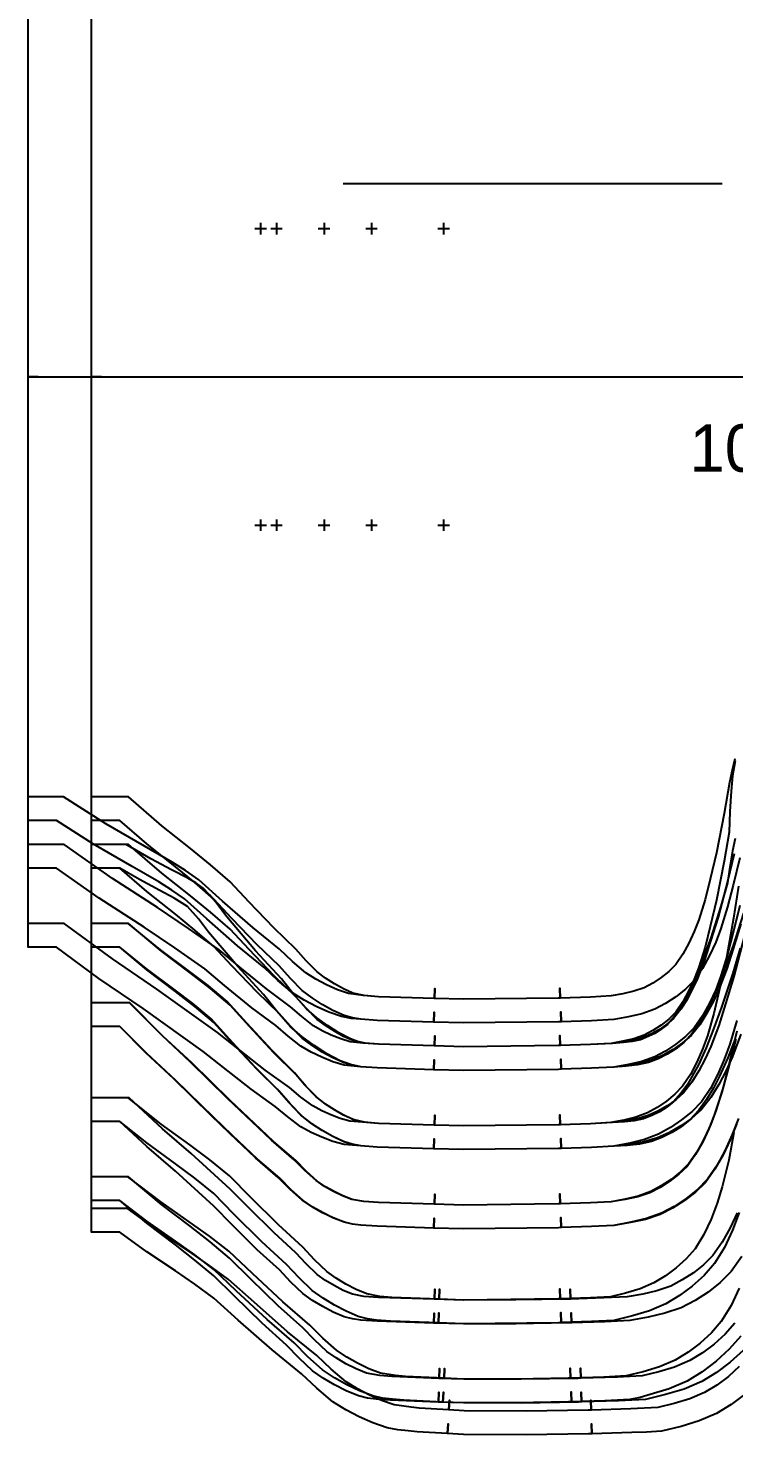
# Model space of a CAD drawing. Header units: inches. Extents: x 0 to 29.5, y 0 to 33.4.
# Drawn here: x 0 to 11.14, y 0 to 22.21 of the extents above; entities that cross this region are included whole.
import ezdxf
from ezdxf.enums import TextEntityAlignment as Align

# ---------------------------------------------------------------- set-up
doc = ezdxf.new("R2010")
doc.units = ezdxf.units.IN

msp = doc.modelspace()

# ---------------------------------------------------------------- linework, layer by layer
at = {"layer": 'T001L001'}
for points in [[(1, 16.705), (1.157, 16.705), (1, 16.705), (1, 30.211)], [(1, 16.705), (1.157, 16.705), (1, 16.705), (1, 29.711)], [(1, 16.705), (1.157, 16.705), (1, 16.705), (1, 29.711)], [(1, 16.705), (1.157, 16.705), (1, 16.705), (1, 28.461)], [(1, 16.705), (1.157, 16.705), (1, 16.705), (1, 28.461)], [(1, 16.705), (1.157, 16.705), (1, 16.705), (1, 26.961)], [(1, 16.705), (1.157, 16.705), (1, 16.705), (1, 26.961)], [(0, 16.705), (0.157, 16.705), (0, 16.705), (0, 25.711)], [(1, 16.705), (1.157, 16.705), (1, 16.705), (1, 25.711)], [(1, 16.705), (1.157, 16.705), (1, 16.705), (1, 25.711)], [(0, 16.705), (0.157, 16.705), (0, 16.705), (0, 24.461)], [(1, 16.705), (1.157, 16.705), (1, 16.705), (1, 24.461)], [(1, 16.705), (1.157, 16.705), (1, 16.705), (1, 24.461)], [(0, 16.705), (0.157, 16.705), (0, 16.705), (0, 23.711)], [(1, 16.705), (1.157, 16.705), (1, 16.705), (1, 23.711)], [(10.959, 19.756), (4.977, 19.756)], [(3.672, 19.137), (3.672, 18.955)], [(3.672, 19.137), (3.672, 18.955)], [(3.672, 19.137), (3.672, 18.955)], [(3.922, 19.137), (3.922, 18.955)], [(3.922, 19.137), (3.922, 18.955)], [(3.922, 19.137), (3.922, 18.955)], [(4.673, 19.137), (4.673, 18.955)], [(4.673, 19.137), (4.673, 18.955)], [(4.673, 19.137), (4.673, 18.955)], [(5.423, 19.137), (5.423, 18.955)], [(5.423, 19.137), (5.423, 18.955)], [(6.562, 19.137), (6.562, 18.955)], [(6.562, 19.137), (6.562, 18.955)], [(6.562, 19.137), (6.562, 18.955)], [(6.562, 19.137), (6.562, 18.955)], [(3.582, 19.046), (3.763, 19.046)], [(3.582, 19.046), (3.763, 19.046)], [(3.582, 19.046), (3.763, 19.046)], [(3.832, 19.046), (4.013, 19.046)], [(3.832, 19.046), (4.013, 19.046)], [(3.832, 19.046), (4.013, 19.046)], [(4.582, 19.046), (4.763, 19.046)], [(4.582, 19.046), (4.763, 19.046)], [(4.582, 19.046), (4.763, 19.046)], [(5.332, 19.046), (5.513, 19.046)], [(5.332, 19.046), (5.513, 19.046)], [(6.472, 19.046), (6.653, 19.046)], [(6.472, 19.046), (6.653, 19.046)], [(6.472, 19.046), (6.653, 19.046)], [(6.472, 19.046), (6.653, 19.046)], [(0, 16.705), (18.435, 16.705)], [(11.239, 9.111), (11.134, 8.682), (11.047, 8.336), (10.941, 7.996), (10.858, 7.778), (10.762, 7.567), (10.651, 7.364), (10.519, 7.176), (10.383, 7.039), (10.23, 6.918), (10.067, 6.811), (9.895, 6.72), (9.691, 6.648), (9.479, 6.599), (9.25, 6.558), (8.896, 6.539), (8.416, 6.522), (8.411, 6.68), (8.416, 6.522), (8.377, 6.521), (6.875, 6.504), (6.407, 6.516), (6.411, 6.674), (6.407, 6.516), (5.512, 6.545), (5.254, 6.563), (5.101, 6.577), (4.951, 6.605), (4.747, 6.676), (4.549, 6.765), (4.358, 6.866), (4.174, 6.981), (3.945, 7.175), (3.727, 7.381), (3.305, 7.722), (2.821, 8.149), (2.469, 8.465), (2.27, 8.602), (2.063, 8.73), (1.644, 8.975), (1.03, 9.329), (0.448, 9.699), (0.187, 9.699), (0, 9.699), (0, 16.705)], [(0, 16.705), (18.685, 16.705)], [(11.297, 8.238), (11.135, 7.728), (11.008, 7.384), (10.903, 7.106), (10.783, 6.836), (10.595, 6.498), (10.484, 6.341), (10.357, 6.198), (10.231, 6.098), (10.094, 6.012), (9.949, 5.939), (9.798, 5.88), (9.623, 5.841), (9.443, 5.82), (9.25, 5.808), (8.896, 5.789), (8.416, 5.772), (8.411, 5.93), (8.416, 5.772), (8.377, 5.771), (6.875, 5.754), (6.407, 5.766), (6.411, 5.924), (6.407, 5.766), (5.512, 5.795), (5.254, 5.813), (4.992, 5.839), (4.813, 5.892), (4.64, 5.963), (4.471, 6.043), (4.309, 6.137), (4.105, 6.295), (3.91, 6.466), (3.535, 6.745), (3.103, 7.097), (2.789, 7.357), (2.316, 7.692), (1.834, 8.014), (1.122, 8.473), (0.448, 8.949), (0.187, 8.949), (0, 8.949), (0, 16.705)], [(0, 16.705), (19.435, 16.705)], [(11.166, 6.255), (11.05, 5.954), (10.919, 5.662), (10.821, 5.476), (10.712, 5.297), (10.591, 5.128), (10.452, 4.974), (10.315, 4.865), (10.166, 4.774), (10.009, 4.696), (9.845, 4.633), (9.654, 4.591), (9.46, 4.57), (9.25, 4.558), (8.896, 4.539), (8.416, 4.522), (8.411, 4.68), (8.416, 4.522), (8.377, 4.521), (6.875, 4.504), (6.407, 4.516), (6.411, 4.674), (6.407, 4.516), (5.512, 4.545), (5.254, 4.563), (4.992, 4.583), (4.813, 4.633), (4.639, 4.7), (4.469, 4.776), (4.305, 4.866), (4.099, 5.02), (3.9, 5.187), (3.521, 5.458), (3.083, 5.799), (2.764, 6.052), (1.819, 6.731), (1.114, 7.207), (0.448, 7.699), (0.187, 7.699), (0, 7.699), (0, 16.705)], [(1, 16.705), (21.325, 16.705)], [(11.256, 1.56), (11.073, 1.351), (10.867, 1.164), (10.644, 0.996), (10.406, 0.85), (10.122, 0.728), (9.824, 0.638), (9.663, 0.592), (9.5, 0.558), (9.109, 0.537), (8.579, 0.521), (8.573, 0.678), (8.579, 0.521), (8.535, 0.519), (7.705, 0.505), (6.875, 0.504), (6.479, 0.517), (6.484, 0.675), (6.479, 0.517), (5.722, 0.546), (5.504, 0.563), (5.359, 0.582), (5.217, 0.617), (5.025, 0.695), (4.84, 0.789), (4.661, 0.894), (4.491, 1.013), (4.282, 1.209), (4.082, 1.417), (3.695, 1.762), (3.252, 2.193), (2.931, 2.511), (2.632, 2.76), (2.326, 3.001), (1.874, 3.345), (1.448, 3.699), (1.187, 3.699), (1, 3.699), (1, 16.705)], [(1, 16.705), (21.325, 16.705)], [(11.315, 0.638), (11.1, 0.477), (10.871, 0.337), (10.598, 0.22), (10.311, 0.134), (10, 0.058), (9.767, 0.04), (9.534, 0.035), (8.903, 0.017), (8.899, 0.174), (8.903, 0.017), (8.851, 0.016), (7.863, 0), (6.875, 0.004), (6.623, 0.019), (6.633, 0.176), (6.623, 0.019), (6.143, 0.049), (6.004, 0.063), (5.836, 0.079), (5.67, 0.109), (5.445, 0.188), (5.227, 0.285), (5.015, 0.397), (4.813, 0.524), (4.56, 0.738), (4.319, 0.966), (3.853, 1.342), (3.319, 1.812), (2.931, 2.161), (2.632, 2.38), (2.326, 2.589), (1.875, 2.889), (1.448, 3.199), (1.187, 3.199), (1, 3.199), (1, 16.705)], [(1, 16.705), (18.435, 16.705)], [(11.239, 9.111), (11.134, 8.682), (11.047, 8.336), (10.941, 7.996), (10.858, 7.778), (10.762, 7.567), (10.651, 7.364), (10.519, 7.176), (10.383, 7.039), (10.23, 6.918), (10.067, 6.811), (9.895, 6.72), (9.691, 6.648), (9.479, 6.599), (9.25, 6.558), (8.896, 6.539), (8.416, 6.522), (8.411, 6.68), (8.416, 6.522), (8.377, 6.521), (6.875, 6.504), (6.407, 6.516), (6.411, 6.674), (6.407, 6.516), (5.512, 6.545), (5.254, 6.563), (5.12, 6.585), (4.989, 6.623), (4.814, 6.702), (4.645, 6.795), (4.483, 6.9), (4.329, 7.016), (4.141, 7.205), (3.963, 7.405), (3.615, 7.739), (3.218, 8.154), (2.93, 8.461), (2.633, 8.721), (2.326, 8.971), (1.873, 9.331), (1.448, 9.699), (1.187, 9.699), (1, 9.699), (1, 16.705)], [(1, 16.705), (18.435, 16.705)], [(11.239, 8.361), (11.134, 7.932), (11.047, 7.586), (10.941, 7.246), (10.858, 7.028), (10.762, 6.817), (10.651, 6.614), (10.519, 6.426), (10.383, 6.289), (10.23, 6.168), (10.067, 6.061), (9.895, 5.97), (9.691, 5.898), (9.479, 5.849), (9.25, 5.808), (8.896, 5.789), (8.416, 5.772), (8.411, 5.93), (8.416, 5.772), (8.377, 5.771), (6.875, 5.754), (6.407, 5.766), (6.411, 5.924), (6.407, 5.766), (5.512, 5.795), (5.254, 5.813), (5.089, 5.85), (4.93, 5.907), (4.719, 6.019), (4.517, 6.147), (4.323, 6.289), (4.142, 6.445), (3.923, 6.693), (3.717, 6.954), (3.312, 7.395), (2.851, 7.94), (2.693, 8.149), (2.518, 8.342), (2.306, 8.477), (2.081, 8.593), (1.757, 8.767), (1.448, 8.949), (1.187, 8.949), (1, 8.949), (1, 16.705)], [(1, 16.705), (18.685, 16.705)], [(11.257, 8.069), (11.134, 7.676), (11.032, 7.358), (10.913, 7.047), (10.822, 6.85), (10.72, 6.658), (10.605, 6.476), (10.47, 6.308), (10.335, 6.188), (10.186, 6.085), (10.027, 5.995), (9.861, 5.92), (9.667, 5.866), (9.466, 5.832), (9.25, 5.808), (8.896, 5.789), (8.416, 5.772), (8.411, 5.93), (8.416, 5.772), (8.377, 5.771), (6.875, 5.754), (6.407, 5.766), (6.411, 5.924), (6.407, 5.766), (5.512, 5.795), (5.254, 5.813), (5.12, 5.835), (4.989, 5.873), (4.814, 5.952), (4.645, 6.045), (4.483, 6.15), (4.329, 6.266), (4.141, 6.455), (3.963, 6.655), (3.615, 6.989), (3.218, 7.404), (2.93, 7.711), (2.633, 7.971), (2.326, 8.221), (1.873, 8.581), (1.448, 8.949), (1.187, 8.949), (1, 8.949), (1, 16.705)], [(1, 16.705), (18.685, 16.705)], [(11.191, 6.545), (11.08, 6.169), (10.993, 5.929), (10.892, 5.694), (10.774, 5.47), (10.632, 5.261), (10.485, 5.107), (10.32, 4.972), (10.143, 4.851), (9.955, 4.748), (9.733, 4.665), (9.501, 4.607), (9.25, 4.558), (8.896, 4.539), (8.416, 4.522), (8.411, 4.68), (8.416, 4.522), (8.377, 4.521), (6.875, 4.504), (6.407, 4.516), (6.411, 4.674), (6.407, 4.516), (5.512, 4.545), (5.254, 4.563), (5.115, 4.588), (4.981, 4.63), (4.801, 4.715), (4.629, 4.815), (4.463, 4.925), (4.306, 5.049), (4.115, 5.248), (3.935, 5.458), (3.581, 5.81), (3.179, 6.246), (2.888, 6.569), (2.6, 6.809), (2.3, 7.035), (1.862, 7.362), (1.448, 7.699), (1.187, 7.699), (1, 7.699), (1, 16.705)], [(1, 16.705), (19.435, 16.705)], [(11.257, 6.328), (11.124, 5.975), (11.023, 5.751), (10.909, 5.533), (10.779, 5.326), (10.629, 5.134), (10.476, 4.997), (10.308, 4.879), (10.129, 4.776), (9.941, 4.69), (9.722, 4.626), (9.495, 4.587), (9.25, 4.558), (8.896, 4.539), (8.416, 4.522), (8.411, 4.68), (8.416, 4.522), (8.377, 4.521), (6.875, 4.504), (6.407, 4.516), (6.411, 4.674), (6.407, 4.516), (5.512, 4.545), (5.254, 4.563), (5.118, 4.587), (4.987, 4.627), (4.811, 4.709), (4.641, 4.806), (4.479, 4.913), (4.325, 5.033), (4.137, 5.226), (3.96, 5.43), (3.613, 5.772), (3.217, 6.197), (2.93, 6.511), (2.634, 6.762), (2.326, 7), (1.874, 7.345), (1.448, 7.699), (1.187, 7.699), (1, 7.699), (1, 16.705)], [(1, 16.705), (19.435, 16.705)], [(11.216, 4.995), (11.12, 4.741), (11.009, 4.494), (10.881, 4.257), (10.728, 4.036), (10.569, 3.875), (10.392, 3.733), (10.203, 3.607), (10.002, 3.5), (9.764, 3.416), (9.517, 3.357), (9.25, 3.308), (8.896, 3.289), (8.416, 3.272), (8.411, 3.43), (8.416, 3.272), (8.377, 3.271), (6.875, 3.254), (6.407, 3.266), (6.411, 3.424), (6.407, 3.266), (5.512, 3.295), (5.254, 3.313), (5.122, 3.329), (4.992, 3.358), (4.817, 3.426), (4.648, 3.508), (4.484, 3.601), (4.328, 3.706), (4.134, 3.881), (3.95, 4.066), (3.593, 4.374), (3.184, 4.758), (2.888, 5.043), (2.301, 5.621), (1.86, 6.032), (1.448, 6.449), (1.187, 6.449), (1, 6.449), (1, 16.705)], [(1, 16.705), (20.185, 16.705)], [(11.185, 4.905), (11.088, 4.661), (10.976, 4.423), (10.847, 4.196), (10.695, 3.986), (10.538, 3.832), (10.364, 3.698), (10.178, 3.58), (9.982, 3.48), (9.75, 3.402), (9.51, 3.351), (9.25, 3.308), (8.896, 3.289), (8.416, 3.272), (8.411, 3.43), (8.416, 3.272), (8.377, 3.271), (6.875, 3.254), (6.407, 3.266), (6.411, 3.424), (6.407, 3.266), (5.512, 3.295), (5.254, 3.313), (5.124, 3.328), (4.997, 3.357), (4.825, 3.423), (4.659, 3.504), (4.498, 3.595), (4.345, 3.699), (4.155, 3.87), (3.974, 4.053), (3.623, 4.355), (3.222, 4.732), (2.931, 5.011), (2.327, 5.603), (1.873, 6.022), (1.448, 6.449), (1.187, 6.449), (1, 6.449), (1, 16.705)], [(1, 16.705), (20.185, 16.705)], [(11.229, 3.511), (11.122, 3.23), (10.995, 2.96), (10.839, 2.707), (10.674, 2.518), (10.487, 2.35), (10.285, 2.199), (10.07, 2.068), (9.812, 1.959), (9.543, 1.879), (9.25, 1.808), (8.896, 1.789), (8.416, 1.772), (8.411, 1.93), (8.416, 1.772), (8.377, 1.771), (6.875, 1.754), (6.407, 1.766), (6.411, 1.924), (6.407, 1.766), (5.512, 1.795), (5.254, 1.813), (5.122, 1.832), (4.993, 1.865), (4.819, 1.938), (4.652, 2.025), (4.49, 2.123), (4.337, 2.233), (4.148, 2.413), (3.968, 2.604), (3.619, 2.922), (3.22, 3.318), (2.931, 3.611), (2.326, 4.162), (1.873, 4.551), (1.448, 4.949), (1.187, 4.949), (1, 4.949), (1, 16.705)], [(1, 16.705), (21.325, 16.705)], [(11.272, 2.815), (11.104, 2.579), (10.931, 2.406), (10.738, 2.255), (10.532, 2.121), (10.314, 2.008), (10.057, 1.919), (9.789, 1.858), (9.5, 1.808), (9.109, 1.787), (8.579, 1.771), (8.573, 1.928), (8.579, 1.771), (8.535, 1.769), (7.705, 1.755), (6.875, 1.754), (6.479, 1.767), (6.484, 1.925), (6.479, 1.767), (5.722, 1.796), (5.504, 1.813), (5.358, 1.834), (5.214, 1.871), (5.022, 1.952), (4.836, 2.049), (4.657, 2.158), (4.488, 2.28), (4.278, 2.48), (4.079, 2.692), (3.693, 3.046), (3.251, 3.486), (2.931, 3.811), (2.633, 4.051), (2.326, 4.28), (1.874, 4.61), (1.448, 4.949), (1.187, 4.949), (1, 4.949), (1, 16.705)], [(1, 16.705), (21.325, 16.705)], [(11.29, 1.33), (11.089, 1.148), (10.87, 0.984), (10.637, 0.841), (10.359, 0.723), (10.067, 0.636), (9.75, 0.558), (9.321, 0.536), (8.741, 0.519), (8.736, 0.676), (8.741, 0.519), (8.693, 0.517), (7.784, 0.503), (6.875, 0.504), (6.551, 0.518), (6.558, 0.675), (6.551, 0.518), (5.933, 0.547), (5.754, 0.563), (5.597, 0.581), (5.442, 0.615), (5.233, 0.695), (5.032, 0.792), (4.836, 0.902), (4.65, 1.027), (4.419, 1.234), (4.199, 1.454), (3.773, 1.819), (3.285, 2.274), (2.931, 2.611), (2.632, 2.841), (2.326, 3.06), (1.874, 3.374), (1.448, 3.699), (1.187, 3.699), (1, 3.699), (1, 16.705)], [(3.672, 14.455), (3.672, 14.273)], [(3.672, 14.455), (3.672, 14.273)], [(3.672, 14.455), (3.672, 14.273)], [(3.922, 14.455), (3.922, 14.273)], [(3.922, 14.455), (3.922, 14.273)], [(3.922, 14.455), (3.922, 14.273)], [(4.673, 14.455), (4.673, 14.273)], [(4.673, 14.455), (4.673, 14.273)], [(4.673, 14.455), (4.673, 14.273)], [(5.423, 14.455), (5.423, 14.273)], [(5.423, 14.455), (5.423, 14.273)], [(6.562, 14.455), (6.562, 14.273)], [(6.562, 14.455), (6.562, 14.273)], [(6.562, 14.455), (6.562, 14.273)], [(6.562, 14.455), (6.562, 14.273)], [(3.582, 14.364), (3.763, 14.364)], [(3.582, 14.364), (3.763, 14.364)], [(3.582, 14.364), (3.763, 14.364)], [(3.832, 14.364), (4.013, 14.364)], [(3.832, 14.364), (4.013, 14.364)], [(3.832, 14.364), (4.013, 14.364)], [(4.582, 14.364), (4.763, 14.364)], [(4.582, 14.364), (4.763, 14.364)], [(4.582, 14.364), (4.763, 14.364)], [(5.332, 14.364), (5.513, 14.364)], [(5.332, 14.364), (5.513, 14.364)], [(6.472, 14.364), (6.653, 14.364)], [(6.472, 14.364), (6.653, 14.364)], [(6.472, 14.364), (6.653, 14.364)], [(6.472, 14.364), (6.653, 14.364)], [(11.158, 10.672), (11.116, 10.497), (11.076, 10.301), (10.994, 9.809), (10.872, 9.191), (10.771, 8.777), (10.69, 8.453), (10.59, 8.134), (10.518, 7.946), (10.436, 7.764), (10.34, 7.589), (10.226, 7.426), (10.117, 7.316), (9.995, 7.22), (9.865, 7.134), (9.727, 7.061), (9.564, 7.004), (9.394, 6.965), (9.206, 6.931), (8.879, 6.913), (8.404, 6.897), (8.398, 7.054), (8.404, 6.897), (8.369, 6.896), (6.877, 6.879), (6.418, 6.891), (6.422, 7.049), (6.418, 6.891), (5.532, 6.919), (5.293, 6.936), (5.061, 6.968), (4.883, 7.029), (4.712, 7.107), (4.545, 7.195), (4.385, 7.296), (4.173, 7.475), (3.97, 7.667), (3.547, 8.009), (3.07, 8.429), (2.695, 8.766), (2.487, 8.909), (2.273, 9.042), (1.836, 9.296), (1.225, 9.65), (0.557, 10.074), (0.187, 10.074), (0, 10.074)], [(11.158, 10.672), (11.116, 10.497), (11.076, 10.301), (10.994, 9.809), (10.872, 9.191), (10.771, 8.777), (10.69, 8.453), (10.59, 8.134), (10.518, 7.946), (10.436, 7.764), (10.34, 7.589), (10.226, 7.426), (10.117, 7.316), (9.995, 7.22), (9.865, 7.134), (9.727, 7.061), (9.564, 7.004), (9.394, 6.965), (9.206, 6.931), (8.879, 6.913), (8.404, 6.897), (8.398, 7.054), (8.404, 6.897), (8.369, 6.896), (6.877, 6.879), (6.418, 6.891), (6.422, 7.049), (6.418, 6.891), (5.532, 6.919), (5.309, 6.935), (5.13, 6.976), (4.979, 7.042), (4.836, 7.123), (4.697, 7.212), (4.566, 7.311), (4.393, 7.485), (4.229, 7.669), (3.88, 8.004), (3.49, 8.412), (3.189, 8.733), (2.881, 9.003), (2.564, 9.261), (2.113, 9.619), (1.587, 10.074), (1.187, 10.074), (1, 10.074)], [(11.163, 10.641), (11.121, 10.404), (11.101, 10.163), (11.079, 9.843), (11.071, 9.519), (10.994, 9.059), (10.872, 8.441), (10.771, 8.027), (10.69, 7.703), (10.59, 7.384), (10.518, 7.196), (10.436, 7.014), (10.34, 6.839), (10.226, 6.676), (10.117, 6.566), (9.995, 6.47), (9.865, 6.384), (9.727, 6.311), (9.564, 6.254), (9.394, 6.215), (9.206, 6.181), (8.879, 6.163), (8.404, 6.147), (8.398, 6.304), (8.404, 6.147), (8.369, 6.146), (6.877, 6.129), (6.418, 6.141), (6.422, 6.299), (6.418, 6.141), (5.532, 6.169), (5.321, 6.184), (5.204, 6.21), (5.092, 6.251), (4.905, 6.349), (4.727, 6.463), (4.557, 6.587), (4.396, 6.725), (4.192, 6.957), (3.999, 7.202), (3.593, 7.643), (3.139, 8.18), (2.96, 8.416), (2.866, 8.529), (2.764, 8.633), (2.646, 8.716), (2.521, 8.788), (2.263, 8.921), (1.94, 9.093), (1.55, 9.324), (1.187, 9.324), (1, 9.324)], [(11.164, 9.416), (11.125, 9.222), (11.08, 8.967), (11.044, 8.714), (10.939, 8.347), (10.78, 7.85), (10.658, 7.52), (10.561, 7.263), (10.45, 7.013), (10.293, 6.731), (10.201, 6.6), (10.095, 6.48), (9.999, 6.404), (9.895, 6.339), (9.67, 6.239), (9.537, 6.209), (9.4, 6.193), (9.228, 6.182), (8.879, 6.163), (8.404, 6.147), (8.398, 6.304), (8.404, 6.147), (8.369, 6.146), (6.877, 6.129), (6.418, 6.141), (6.422, 6.299), (6.418, 6.141), (5.532, 6.169), (5.286, 6.187), (5.087, 6.206), (4.936, 6.252), (4.788, 6.311), (4.645, 6.38), (4.508, 6.459), (4.321, 6.605), (4.141, 6.761), (3.765, 7.041), (3.341, 7.387), (3.015, 7.656), (2.534, 7.998), (2.042, 8.326), (1.332, 8.784), (0.567, 9.324), (0.187, 9.324), (0, 9.324)], [(11.148, 9.172), (11.047, 8.74), (10.897, 8.173), (10.778, 7.794), (10.683, 7.497), (10.571, 7.208), (10.407, 6.875), (10.309, 6.72), (10.194, 6.577), (10.088, 6.483), (9.97, 6.401), (9.846, 6.33), (9.715, 6.272), (9.562, 6.229), (9.404, 6.203), (9.218, 6.182), (8.879, 6.163), (8.404, 6.147), (8.398, 6.304), (8.404, 6.147), (8.369, 6.146), (6.877, 6.129), (6.418, 6.141), (6.422, 6.299), (6.418, 6.141), (5.532, 6.169), (5.309, 6.185), (5.13, 6.226), (4.979, 6.292), (4.836, 6.373), (4.697, 6.462), (4.566, 6.561), (4.393, 6.735), (4.229, 6.919), (3.88, 7.254), (3.49, 7.662), (3.189, 7.983), (2.881, 8.253), (2.564, 8.511), (2.113, 8.869), (1.587, 9.324), (1.187, 9.324), (1, 9.324)], [(11.217, 8.664), (11.141, 8.156), (11.019, 7.474), (10.915, 7.016), (10.831, 6.655), (10.727, 6.301), (10.651, 6.091), (10.562, 5.886), (10.459, 5.689), (10.335, 5.506), (10.215, 5.38), (10.08, 5.27), (9.935, 5.171), (9.781, 5.087), (9.599, 5.019), (9.409, 4.971), (9.203, 4.931), (8.879, 4.913), (8.404, 4.897), (8.398, 5.054), (8.404, 4.897), (8.369, 4.896), (6.877, 4.879), (6.418, 4.891), (6.422, 5.049), (6.418, 4.891), (5.532, 4.919), (5.313, 4.935), (5.128, 4.98), (4.973, 5.052), (4.826, 5.139), (4.683, 5.234), (4.548, 5.34), (4.372, 5.523), (4.206, 5.717), (3.852, 6.07), (3.456, 6.499), (3.145, 6.844), (2.843, 7.095), (2.529, 7.332), (2.092, 7.658), (1.581, 8.074), (1.187, 8.074), (1, 8.074)], [(11.243, 7.685), (11.127, 7.289), (10.952, 6.751), (10.817, 6.393), (10.71, 6.113), (10.587, 5.841), (10.412, 5.532), (10.309, 5.388), (10.192, 5.257), (10.085, 5.173), (9.969, 5.102), (9.847, 5.041), (9.719, 4.992), (9.571, 4.959), (9.418, 4.943), (9.228, 4.932), (8.879, 4.913), (8.404, 4.897), (8.398, 5.054), (8.404, 4.897), (8.369, 4.896), (6.877, 4.879), (6.418, 4.891), (6.422, 5.049), (6.418, 4.891), (5.532, 4.919), (5.282, 4.937), (5.08, 4.952), (4.928, 4.995), (4.78, 5.051), (4.636, 5.117), (4.497, 5.193), (4.308, 5.334), (4.126, 5.487), (3.745, 5.758), (3.315, 6.094), (2.991, 6.351), (2.034, 7.039), (1.331, 7.514), (0.571, 8.074), (0.187, 8.074), (0, 8.074)], [(11.311, 7.883), (11.145, 7.237), (11.013, 6.805), (10.907, 6.465), (10.781, 6.133), (10.694, 5.937), (10.594, 5.748), (10.482, 5.568), (10.35, 5.401), (10.227, 5.29), (10.09, 5.194), (9.945, 5.11), (9.793, 5.041), (9.615, 4.989), (9.43, 4.957), (9.217, 4.932), (8.879, 4.913), (8.404, 4.897), (8.398, 5.054), (8.404, 4.897), (8.369, 4.896), (6.877, 4.879), (6.418, 4.891), (6.422, 5.049), (6.418, 4.891), (5.532, 4.919), (5.312, 4.935), (5.132, 4.978), (4.981, 5.047), (4.837, 5.131), (4.697, 5.223), (4.566, 5.325), (4.393, 5.503), (4.23, 5.691), (3.882, 6.034), (3.493, 6.451), (3.188, 6.784), (2.879, 7.047), (2.558, 7.295), (2.107, 7.639), (1.583, 8.074), (1.187, 8.074), (1, 8.074)], [(11.191, 6.377), (11.074, 5.891), (10.98, 5.508), (10.864, 5.132), (10.78, 4.907), (10.682, 4.689), (10.569, 4.48), (10.434, 4.285), (10.302, 4.152), (10.156, 4.034), (9.999, 3.93), (9.832, 3.841), (9.635, 3.771), (9.43, 3.722), (9.205, 3.681), (8.879, 3.663), (8.404, 3.647), (8.398, 3.804), (8.404, 3.647), (8.369, 3.646), (6.877, 3.629), (6.418, 3.641), (6.422, 3.799), (6.418, 3.641), (5.532, 3.669), (5.299, 3.686), (5.114, 3.717), (4.964, 3.774), (4.821, 3.845), (4.681, 3.924), (4.548, 4.014), (4.371, 4.174), (4.202, 4.344), (3.844, 4.653), (3.442, 5.03), (3.149, 5.311), (2.561, 5.892), (2.121, 6.301), (1.604, 6.824), (1.187, 6.824), (1, 6.824)], [(11.175, 6.247), (11.053, 5.779), (10.955, 5.41), (10.836, 5.049), (10.751, 4.834), (10.653, 4.625), (10.539, 4.426), (10.406, 4.24), (10.277, 4.114), (10.134, 4.004), (9.98, 3.907), (9.819, 3.824), (9.628, 3.76), (9.43, 3.717), (9.209, 3.681), (8.879, 3.663), (8.404, 3.647), (8.398, 3.804), (8.404, 3.647), (8.369, 3.646), (6.877, 3.629), (6.418, 3.641), (6.422, 3.799), (6.418, 3.641), (5.532, 3.669), (5.299, 3.686), (5.119, 3.716), (4.972, 3.772), (4.832, 3.841), (4.695, 3.919), (4.565, 4.007), (4.391, 4.163), (4.226, 4.33), (3.874, 4.634), (3.48, 5.004), (3.192, 5.28), (2.585, 5.875), (2.133, 6.292), (1.603, 6.824), (1.187, 6.824), (1, 6.824)], [(11.146, 4.772), (11.065, 4.34), (10.96, 3.914), (10.88, 3.658), (10.784, 3.407), (10.67, 3.165), (10.532, 2.938), (10.392, 2.779), (10.234, 2.637), (10.063, 2.51), (9.881, 2.399), (9.663, 2.307), (9.435, 2.239), (9.195, 2.18), (8.879, 2.163), (8.404, 2.147), (8.398, 2.304), (8.404, 2.147), (8.369, 2.146), (6.877, 2.129), (6.418, 2.141), (6.422, 2.299), (6.418, 2.141), (5.532, 2.169), (5.304, 2.185), (5.124, 2.221), (4.976, 2.282), (4.834, 2.357), (4.696, 2.44), (4.566, 2.534), (4.392, 2.699), (4.228, 2.875), (3.878, 3.194), (3.485, 3.583), (3.19, 3.881), (2.575, 4.443), (2.123, 4.831), (1.596, 5.324), (1.187, 5.324), (1, 5.324)], [(11.197, 3.505), (11.088, 3.268), (10.962, 3.041), (10.812, 2.831), (10.667, 2.685), (10.505, 2.558), (10.331, 2.446), (10.148, 2.35), (9.931, 2.275), (9.706, 2.224), (9.458, 2.181), (9.093, 2.162), (8.567, 2.145), (8.561, 2.303), (8.567, 2.145), (8.527, 2.144), (7.703, 2.13), (6.879, 2.129), (6.492, 2.142), (6.498, 2.299), (6.492, 2.142), (5.744, 2.171), (5.556, 2.185), (5.347, 2.227), (5.179, 2.296), (5.019, 2.381), (4.864, 2.475), (4.717, 2.581), (4.523, 2.766), (4.339, 2.963), (3.952, 3.317), (3.517, 3.75), (3.18, 4.092), (2.871, 4.342), (2.551, 4.58), (2.101, 4.908), (1.578, 5.324), (1.187, 5.324), (1, 5.324)], [(11.228, 2.316), (11.101, 2.045), (10.947, 1.791), (10.79, 1.611), (10.613, 1.45), (10.421, 1.305), (10.216, 1.18), (9.971, 1.075), (9.715, 0.997), (9.444, 0.931), (9.093, 0.912), (8.567, 0.895), (8.561, 1.053), (8.567, 0.895), (8.527, 0.894), (7.703, 0.88), (6.879, 0.879), (6.492, 0.892), (6.498, 1.049), (6.492, 0.892), (5.744, 0.921), (5.553, 0.935), (5.344, 0.974), (5.178, 1.041), (5.019, 1.123), (4.864, 1.214), (4.717, 1.317), (4.523, 1.498), (4.339, 1.69), (3.951, 2.036), (3.515, 2.46), (3.181, 2.791), (2.873, 3.048), (2.558, 3.295), (2.107, 3.639), (1.583, 4.074), (1.187, 4.074), (1, 4.074)], [(11.161, 1.766), (11.008, 1.591), (10.835, 1.434), (10.648, 1.294), (10.448, 1.172), (10.209, 1.07), (9.958, 0.995), (9.695, 0.931), (9.306, 0.911), (8.729, 0.894), (8.725, 1.051), (8.729, 0.894), (8.686, 0.892), (7.784, 0.878), (6.881, 0.879), (6.568, 0.893), (6.575, 1.05), (6.568, 0.893), (5.958, 0.922), (5.801, 0.935), (5.563, 0.975), (5.379, 1.044), (5.203, 1.13), (5.032, 1.226), (4.87, 1.335), (4.655, 1.528), (4.45, 1.733), (4.023, 2.098), (3.542, 2.547), (3.172, 2.898), (2.863, 3.137), (2.545, 3.364), (2.095, 3.677), (1.574, 4.074), (1.187, 4.074), (1, 4.074)], [(11.23, 1.077), (11.061, 0.924), (10.878, 0.787), (10.682, 0.667), (10.448, 0.567), (10.203, 0.494), (9.945, 0.431), (9.52, 0.41), (8.892, 0.392), (8.888, 0.549), (8.892, 0.392), (8.845, 0.391), (7.865, 0.375), (6.884, 0.379), (6.646, 0.393), (6.655, 0.55), (6.646, 0.393), (6.173, 0.423), (6.049, 0.435), (5.78, 0.472), (5.581, 0.541), (5.389, 0.628), (5.202, 0.726), (5.023, 0.839), (4.787, 1.038), (4.561, 1.252), (4.095, 1.628), (3.568, 2.093), (3.165, 2.454), (2.855, 2.682), (2.538, 2.898), (2.089, 3.197), (1.569, 3.574), (1.187, 3.574), (1, 3.574)]]:
    msp.add_lwpolyline(points, dxfattribs=at)

# ---------------------------------------------------------------- texts
at = {"layer": 'ABC'}
msp.add_text('1094-793-005-C-BK-I', height=0.74921, dxfattribs=at).set_placement((15.234, 15.581), align=Align.MIDDLE_CENTER)

doc.saveas('drawing.dxf')
